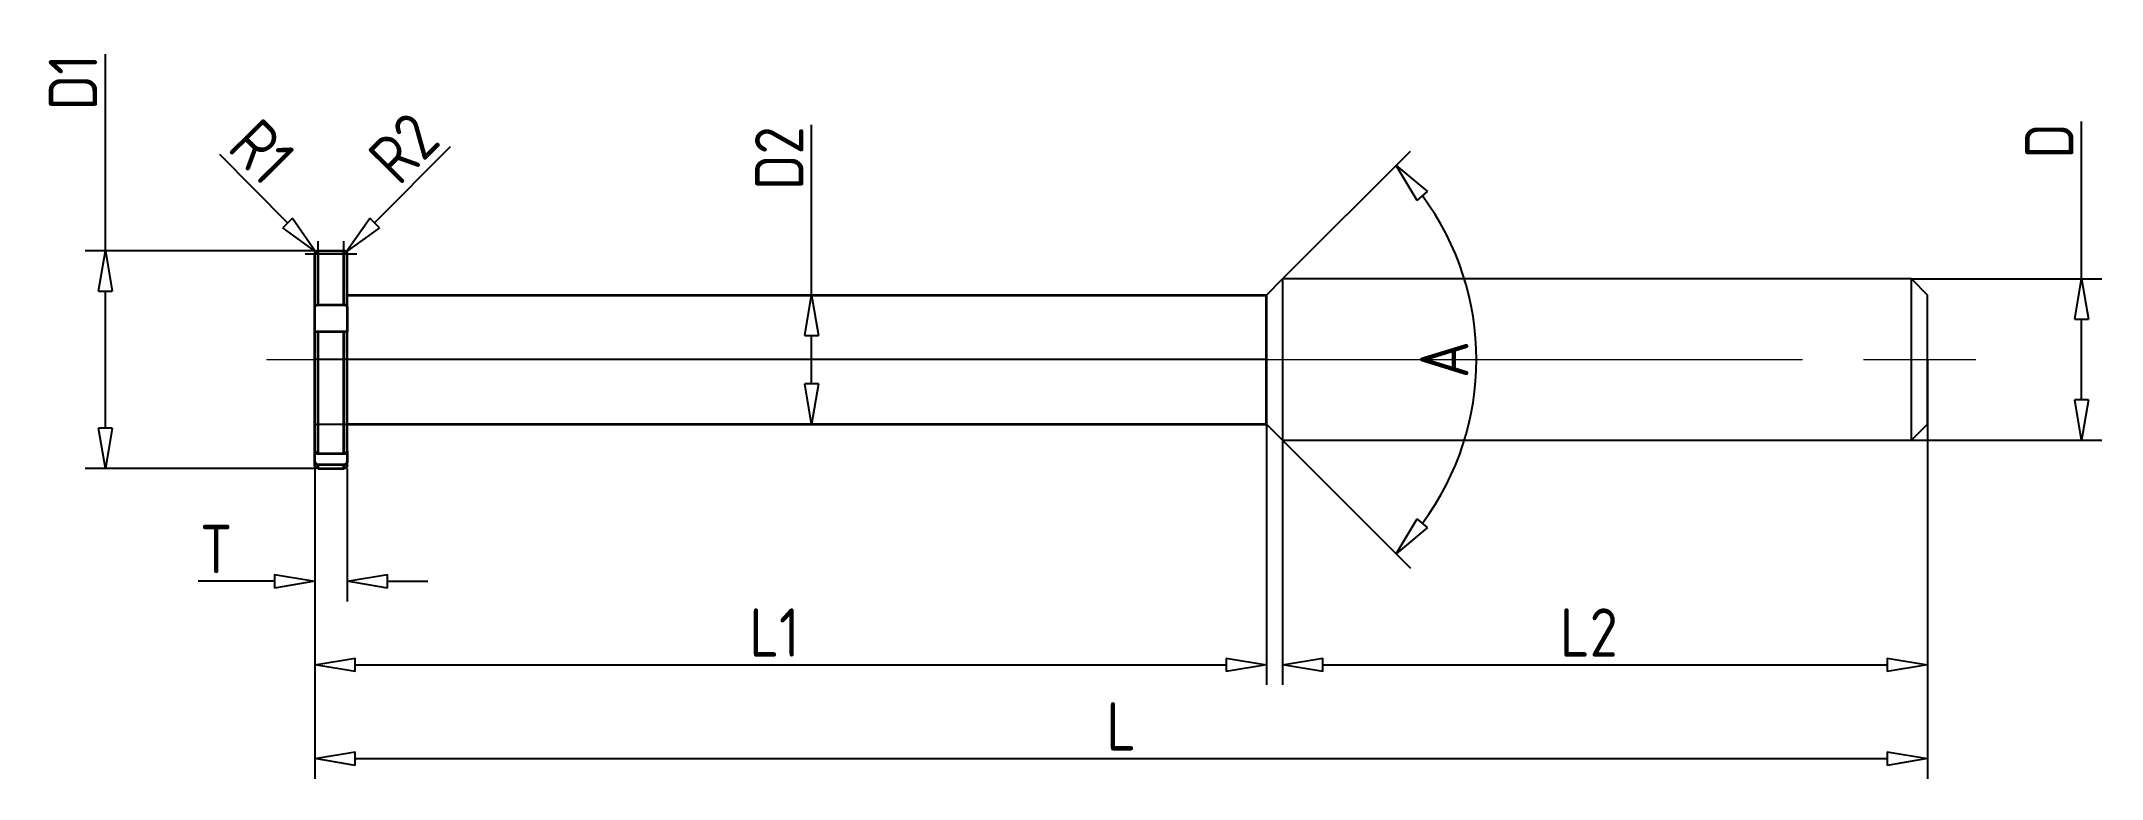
# Model space of a CAD drawing. Header units: millimetres. Extents: x -14 to 114, y -26 to 20.
import ezdxf

# ---------------------------------------------------------------- set-up
doc = ezdxf.new("R2010")
doc.units = ezdxf.units.MM
doc.linetypes.add('CENTER', pattern=[50.8, 31.75, -6.35, 6.35, -6.35])
doc.layers.add('中心线', color=1, linetype='CENTER', lineweight=15)
doc.styles.add('工程字', font='gbenor.shx', dxfattribs={"bigfont": 'gbcbig.shx'})
doc.dimstyles.new('ZQH', dxfattribs={"dimtxt": 3, "dimasz": 2.5, "dimexe": 1.25, "dimexo": 0, "dimgap": 0.5, "dimtad": 1, "dimdec": 3, "dimdsep": 46, "dimtxsty": '工程字', "dimblk": 'CLOSEDBLANK', "dimcen": -0.8, "dimclrd": 3, "dimclre": 3, "dimclrt": 3, "dimadec": 1, "dimazin": 2, "dimtfac": 1, "dimtdec": 3, "dimtofl": 0, "dimtmove": 0, "dimatfit": 3, "dimldrblk": 'CLOSEDBLANK', "dimfxl": 1, "dimtolj": 1, "dimtzin": 0, "dimarcsym": 0})

# ---------------------------------------------------------------- blocks, each defined once
blk = doc.blocks.new('_ClosedBlank')
at = {"color": 0, "linetype": 'ByBlock', "lineweight": -2}
for p, q in [((-1, 0.167), (0, 0)), ((-1, 0.167), (-1, -0.167)), ((0, 0), (-1, -0.167))]:
    blk.add_line(p, q, dxfattribs=at)
blk = doc.blocks.new('*D13')
at = {"color": 0, "lineweight": -2, "transparency": 16777216}
for p, q in [((112.56, 5), (112.56, 14.76)), ((102, 5), (113.81, 5)), ((112.56, -2.5), (112.56, 2.5)), ((102, -5), (113.81, -5))]:
    blk.add_line(p, q, dxfattribs=at)
at = {"layer": 'Defpoints', "color": 0, "transparency": 16777216}
for p in [(102, 5), (102, -5), (112.56, -5)]:
    blk.add_point(p, dxfattribs=at)
at = {"color": 0, "lineweight": -2, "transparency": 16777216, "xscale": 2.5, "yscale": 2.5, "zscale": 2.5}
for p, rotation in [((112.56, 5), 90), ((112.56, -5), 270)]:
    blk.add_blockref('_ClosedBlank', p, dxfattribs=dict(at, rotation=rotation))
at = {"color": 0, "transparency": 16777216, "insert": (110.55, 13.56), "char_height": 3, "attachment_point": 5, "rotation": 90, "style": '工程字'}
blk.add_mtext('\\A1;D', dxfattribs=at)
blk = doc.blocks.new('*D14')
at = {"color": 0, "lineweight": -2, "transparency": 16777216}
for p, q in [((63, -5), (63, -20.18)), ((103, -4), (103, -20.18)), ((65.5, -18.93), (100.5, -18.93))]:
    blk.add_line(p, q, dxfattribs=at)
at = {"layer": 'Defpoints', "color": 0, "transparency": 16777216}
for p in [(63, -5), (103, -4), (103, -18.93)]:
    blk.add_point(p, dxfattribs=at)
at = {"color": 0, "lineweight": -2, "transparency": 16777216, "xscale": 2.5, "yscale": 2.5, "zscale": 2.5, "rotation": 180}
blk.add_blockref('_ClosedBlank', (63, -18.93), dxfattribs=at)
at = {"color": 0, "lineweight": -2, "transparency": 16777216, "xscale": 2.5, "yscale": 2.5, "zscale": 2.5}
blk.add_blockref('_ClosedBlank', (103, -18.93), dxfattribs=at)
at = {"color": 0, "transparency": 16777216, "insert": (82, -16.93), "char_height": 3, "attachment_point": 5, "style": '工程字'}
blk.add_mtext('\\A1;L2', dxfattribs=at)
blk = doc.blocks.new('*D15')
at = {"color": 0, "lineweight": -2, "transparency": 16777216}
for p, q in [((3, -6.75), (3, -15)), ((5, -6.75), (5, -15)), ((0.5, -13.75), (-4.25, -13.75)), ((7.5, -13.75), (10, -13.75))]:
    blk.add_line(p, q, dxfattribs=at)
at = {"layer": 'Defpoints', "color": 0, "transparency": 16777216}
for p in [(3, -6.75), (5, -6.75), (5, -13.75)]:
    blk.add_point(p, dxfattribs=at)
at = {"color": 0, "lineweight": -2, "transparency": 16777216, "xscale": 2.5, "yscale": 2.5, "zscale": 2.5}
blk.add_blockref('_ClosedBlank', (3, -13.75), dxfattribs=at)
at = {"color": 0, "lineweight": -2, "transparency": 16777216, "xscale": 2.5, "yscale": 2.5, "zscale": 2.5, "rotation": 180}
blk.add_blockref('_ClosedBlank', (5, -13.75), dxfattribs=at)
at = {"color": 0, "transparency": 16777216, "insert": (-3.125, -11.75), "char_height": 3, "attachment_point": 5, "style": '工程字'}
blk.add_mtext('\\A1;T', dxfattribs=at)
blk = doc.blocks.new('*D16')
at = {"color": 0, "lineweight": -2, "transparency": 16777216}
for p, q in [((3, -4), (3, -20.18)), ((62, -4), (62, -20.18)), ((5.5, -18.93), (59.5, -18.93))]:
    blk.add_line(p, q, dxfattribs=at)
at = {"layer": 'Defpoints', "color": 0, "transparency": 16777216}
for p in [(3, -4), (62, -4), (62, -18.93)]:
    blk.add_point(p, dxfattribs=at)
at = {"color": 0, "lineweight": -2, "transparency": 16777216, "xscale": 2.5, "yscale": 2.5, "zscale": 2.5, "rotation": 180}
blk.add_blockref('_ClosedBlank', (3, -18.93), dxfattribs=at)
at = {"color": 0, "lineweight": -2, "transparency": 16777216, "xscale": 2.5, "yscale": 2.5, "zscale": 2.5}
blk.add_blockref('_ClosedBlank', (62, -18.93), dxfattribs=at)
at = {"color": 0, "transparency": 16777216, "insert": (31.5, -16.93), "char_height": 3, "attachment_point": 5, "style": '工程字'}
blk.add_mtext('\\A1;L1', dxfattribs=at)
blk = doc.blocks.new('*D17')
at = {"color": 0, "lineweight": -2, "transparency": 16777216}
for p, q in [((3, 0), (3, -26)), ((103, 0), (103, -26)), ((5.5, -24.75), (100.5, -24.75))]:
    blk.add_line(p, q, dxfattribs=at)
at = {"layer": 'Defpoints', "color": 0, "transparency": 16777216}
for p in [(3, 0), (103, 0), (103, -24.75)]:
    blk.add_point(p, dxfattribs=at)
at = {"color": 0, "lineweight": -2, "transparency": 16777216, "xscale": 2.5, "yscale": 2.5, "zscale": 2.5, "rotation": 180}
blk.add_blockref('_ClosedBlank', (3, -24.75), dxfattribs=at)
at = {"color": 0, "lineweight": -2, "transparency": 16777216, "xscale": 2.5, "yscale": 2.5, "zscale": 2.5}
blk.add_blockref('_ClosedBlank', (103, -24.75), dxfattribs=at)
at = {"color": 0, "transparency": 16777216, "insert": (53, -22.75), "char_height": 3, "attachment_point": 5, "style": '工程字'}
blk.add_mtext('\\A1;L', dxfattribs=at)
blk = doc.blocks.new('*D18')
at = {"color": 0, "lineweight": -2, "transparency": 16777216}
for p, q in [((-10, 6.75), (-10, 18.95)), ((3, 6.75), (-11.25, 6.75)), ((-10, -4.25), (-10, 4.25)), ((3, -6.75), (-11.25, -6.75))]:
    blk.add_line(p, q, dxfattribs=at)
at = {"layer": 'Defpoints', "color": 0, "transparency": 16777216}
for p in [(3, 6.75), (-10, -6.75), (3, -6.75)]:
    blk.add_point(p, dxfattribs=at)
at = {"color": 0, "lineweight": -2, "transparency": 16777216, "xscale": 2.5, "yscale": 2.5, "zscale": 2.5}
for p, rotation in [((-10, 6.75), 90), ((-10, -6.75), 270)]:
    blk.add_blockref('_ClosedBlank', p, dxfattribs=dict(at, rotation=rotation))
at = {"color": 0, "transparency": 16777216, "insert": (-12.01, 17.2), "char_height": 3, "attachment_point": 5, "rotation": 90, "style": '工程字'}
blk.add_mtext('\\A1;D1', dxfattribs=at)
blk = doc.blocks.new('*D19')
at = {"color": 0, "lineweight": -2, "transparency": 16777216}
for p, q in [((33.8, 4), (33.8, 14.56)), ((33.8, 4), (32.55, 4)), ((33.8, -1.5), (33.8, 1.5)), ((3, -4), (35.05, -4))]:
    blk.add_line(p, q, dxfattribs=at)
at = {"layer": 'Defpoints', "color": 0, "transparency": 16777216}
for p in [(33.8, 4), (3, -4), (33.8, -4)]:
    blk.add_point(p, dxfattribs=at)
at = {"color": 0, "lineweight": -2, "transparency": 16777216, "xscale": 2.5, "yscale": 2.5, "zscale": 2.5}
for p, rotation in [((33.8, 4), 90), ((33.8, -4), 270)]:
    blk.add_blockref('_ClosedBlank', p, dxfattribs=dict(at, rotation=rotation))
at = {"color": 0, "transparency": 16777216, "insert": (31.79, 12.49), "char_height": 3, "attachment_point": 5, "rotation": 90, "style": '工程字'}
blk.add_mtext('\\A1;D2', dxfattribs=at)
blk = doc.blocks.new('*D20')
at = {"color": 0, "lineweight": -2, "transparency": 16777216}
blk.add_line((-2.92, 12.73), (1.3, 8.47), dxfattribs=at)
at = {"color": 3, "lineweight": -2, "transparency": 16777216}
for p, q in [((2.4, 6.55), (4, 6.55)), ((3.2, 5.75), (3.2, 7.35))]:
    blk.add_line(p, q, dxfattribs=at)
at = {"layer": 'Defpoints', "color": 0, "transparency": 16777216}
for p in [(3.06, 6.69), (3.2, 6.55)]:
    blk.add_point(p, dxfattribs=at)
at = {"color": 0, "lineweight": -2, "transparency": 16777216, "xscale": 2.5, "yscale": 2.5, "zscale": 2.5, "rotation": 314.7135199087563}
blk.add_blockref('_ClosedBlank', (3.06, 6.69), dxfattribs=at)
at = {"color": 0, "transparency": 16777216, "insert": (-0.27, 12.9), "char_height": 3, "attachment_point": 5, "rotation": 314.7135, "style": '工程字'}
blk.add_mtext('\\A1;R1', dxfattribs=at)
blk = doc.blocks.new('*D21')
at = {"color": 0, "lineweight": -2, "transparency": 16777216}
blk.add_line((11.38, 13.19), (6.7, 8.47), dxfattribs=at)
at = {"color": 3, "lineweight": -2, "transparency": 16777216}
for p, q in [((4, 6.55), (5.6, 6.55)), ((4.8, 5.75), (4.8, 7.35))]:
    blk.add_line(p, q, dxfattribs=at)
at = {"layer": 'Defpoints', "color": 0, "transparency": 16777216}
for p in [(4.8, 6.55), (4.94, 6.69)]:
    blk.add_point(p, dxfattribs=at)
at = {"color": 0, "lineweight": -2, "transparency": 16777216, "xscale": 2.5, "yscale": 2.5, "zscale": 2.5, "rotation": 225.2864800914289}
blk.add_blockref('_ClosedBlank', (4.94, 6.69), dxfattribs=at)
at = {"color": 0, "transparency": 16777216, "insert": (8.5, 13.13), "char_height": 3, "attachment_point": 5, "rotation": 45.2865, "style": '工程字'}
blk.add_mtext('\\A1;R2', dxfattribs=at)
blk = doc.blocks.new('*D22')
at = {"color": 0, "lineweight": -2, "transparency": 16777216}
for p, q in [((63, 5), (70.93, 12.93)), ((63, -5), (70.93, -12.93))]:
    blk.add_line(p, q, dxfattribs=at)
blk.add_arc((58, 0), 17.03, 323.4187, 36.5813, dxfattribs=at)
at = {"layer": 'Defpoints', "color": 0, "transparency": 16777216}
for p in [(62, 4, -1), (63, 5, -1), (62, -4, -1), (63, -5, -1), (74.45, -4.41)]:
    blk.add_point(p, dxfattribs=at)
at = {"color": 0, "lineweight": -2, "transparency": 16777216, "xscale": 2.5, "yscale": 2.5, "zscale": 2.5}
for p, rotation in [((70.04, 12.04), 130.7906508212147), ((70.04, -12.04), 229.2093491787854)]:
    blk.add_blockref('_ClosedBlank', p, dxfattribs=dict(at, rotation=rotation))
at = {"color": 0, "transparency": 16777216, "insert": (73.03, 0), "char_height": 3, "attachment_point": 5, "rotation": 90, "style": '工程字'}
blk.add_mtext('\\A1;A', dxfattribs=at)

msp = doc.modelspace()

# ---------------------------------------------------------------- linework, layer by layer
at = {"lineweight": 35}
for p, q in [((3, 3.2524), (3, 6.552)), ((3, 3.2524), (3, 6.552)), ((3, 6.552), (3, 6.552)), ((3.2, 3.3973), (3.2, 6.75)), ((3.2, 6.75), (4.8, 6.75)), ((4.8, 3.3973), (4.8, 6.75)), ((5, 3.2524), (5, 6.552)), ((5, 3.2524), (5, 6.552)), ((5, 6.552), (5, 6.552)), ((62, -4), (62, 4)), ((3, 1.7221), (3, 3.2524)), ((3, 3.2524), (3, 3.2524)), ((3.2, 3.3973), (4.8, 3.3973)), ((5, 3.2524), (5, 3.2524)), ((5, 3.2524), (5, 1.7221)), ((3, -5.6878), (3, 1.7221)), ((3, 1.7221), (3, 1.7221)), ((3, -5.6878), (3, 1.7221)), ((3.2, -5.8327), (3.2, 1.7221)), ((4.8, 1.7221), (3.2, 1.7221)), ((4.8, -5.8327), (4.8, 1.7221)), ((5, -5.6878), (5, 1.7221)), ((5, 1.7221), (5, 1.7221)), ((5, -5.6878), (5, 1.7221)), ((3, -5.6878), (3, -5.6878)), ((3, -6.3216), (3, -5.6878)), ((3, -6.552), (3, -6.3216)), ((3, -6.3216), (3, -6.3216)), ((3, -6.552), (3, -6.3216)), ((3.2, -5.8327), (4.8, -5.8327)), ((5, -5.6878), (5, -5.6878)), ((5, -5.6878), (5, -6.3216)), ((5, -6.3216), (5, -6.3216)), ((5, -6.552), (5, -6.3216)), ((5, -6.552), (5, -6.3216)), ((3, -6.552), (3, -6.552)), ((4.8, -6.5266), (3.2, -6.5266)), ((3.2, -6.75), (3.2, -6.5266)), ((3.2, -6.75), (4.8, -6.75)), ((4.8, -6.75), (4.8, -6.5266)), ((5, -6.552), (5, -6.552))]:
    msp.add_line(p, q, dxfattribs=at)
at = {"color": 0, "lineweight": 35}
for p, q in [((5, 4), (62, 4)), ((5, -4), (62, -4))]:
    msp.add_line(p, q, dxfattribs=at)
for p, q in [((62, 4), (63, 5)), ((63, 5), (63, -5)), ((102, 5), (63, 5)), ((102, 5), (103, 4)), ((102, -5), (102, 5)), ((103, -4), (103, 4)), ((62, -4), (63, -5)), ((63, -5), (102, -5)), ((103, -4), (102, -5))]:
    msp.add_line(p, q)
at = {"color": 0}
msp.add_lwpolyline([(3, 0), (3, 6.552), (3, 6.552, -0.41128764), (3.2, 6.75), (4.8, 6.75, -0.41128764), (5, 6.552), (5, 6.552), (5, 4), (62, 4), (62, 0), (3, 0)], format="xyb", dxfattribs=at)
at = {"color": 0, "extrusion": (0, -1.22465e-16, -1)}
msp.add_lwpolyline([(-3, 0), (-3, -6.552), (-3, -6.552, -0.41128764), (-3.2, -6.75), (-4.8, -6.75, -0.41128764), (-5, -6.552), (-5, -6.552), (-5, -4), (-62, -4), (-62, 0), (-3, 0)], format="xyb", dxfattribs=at)
at = {"lineweight": 35, "extrusion": (0, 0, -1)}
for centre, start, end in [((-3.2, 6.55), 0.57296, 90), ((-4.8, 6.55), 90, 179.42704), ((-3.2, -6.55), 270, 359.42704), ((-4.8, -6.55), 180.57296, 270)]:
    msp.add_arc(centre, 0.2, start, end, dxfattribs=at)
at = {"lineweight": 35}
for points, knots in [([(3, 3.2524), (3.0003, 3.2703), (3.0062, 3.2912), (3.0252, 3.3243), (3.0418, 3.3424), (3.0769, 3.3677), (3.1015, 3.3796), (3.1469, 3.3932), (3.1756, 3.3973), (3.2, 3.3973)], [-0.29940743, -0.29940743, -0.29940743, -0.29940743, -0.223885464, -0.223885464, -0.14775213, -0.14775213, -0.073237893, -0.073237893, 0, 0, 0, 0]), ([(4.8, 3.3973), (4.8244, 3.3973), (4.8531, 3.3932), (4.8985, 3.3796), (4.9231, 3.3677), (4.9582, 3.3424), (4.9748, 3.3243), (4.9938, 3.2912), (4.9997, 3.2703), (5, 3.2524)], [0, 0, 0, 0, 0.073237893, 0.073237893, 0.14775213, 0.14775213, 0.223885464, 0.223885464, 0.29940743, 0.29940743, 0.29940743, 0.29940743]), ([(3.2, 1.7221), (3.1756, 1.7221), (3.1469, 1.7221), (3.1015, 1.7221), (3.0769, 1.7221), (3.0418, 1.7221), (3.0252, 1.7221), (3.0062, 1.7221), (3.0003, 1.7221), (3, 1.7221)], [0, 0, 0, 0, 0.073237893, 0.073237893, 0.14775213, 0.14775213, 0.223885464, 0.223885464, 0.29940743, 0.29940743, 0.29940743, 0.29940743]), ([(5, 1.7221), (4.9997, 1.7221), (4.9938, 1.7221), (4.9748, 1.7221), (4.9582, 1.7221), (4.9231, 1.7221), (4.8985, 1.7221), (4.8531, 1.7221), (4.8244, 1.7221), (4.8, 1.7221)], [-0.29940743, -0.29940743, -0.29940743, -0.29940743, -0.223885464, -0.223885464, -0.14775213, -0.14775213, -0.073237893, -0.073237893, 0, 0, 0, 0]), ([(3, -5.6878), (3.0003, -5.7057), (3.0062, -5.7266), (3.0252, -5.7597), (3.0418, -5.7778), (3.0769, -5.8031), (3.1015, -5.815), (3.1469, -5.8286), (3.1756, -5.8327), (3.2, -5.8327)], [-0.29940743, -0.29940743, -0.29940743, -0.29940743, -0.223885464, -0.223885464, -0.14775213, -0.14775213, -0.073237893, -0.073237893, 0, 0, 0, 0]), ([(3.2, -6.5266), (3.1756, -6.5266), (3.1469, -6.5208), (3.1015, -6.5016), (3.0769, -6.4848), (3.0418, -6.4489), (3.0252, -6.4234), (3.0062, -6.3765), (3.0003, -6.347), (3, -6.3216)], [0, 0, 0, 0, 0.073237893, 0.073237893, 0.14775213, 0.14775213, 0.223885464, 0.223885464, 0.29940743, 0.29940743, 0.29940743, 0.29940743]), ([(4.8, -5.8327), (4.8244, -5.8327), (4.8531, -5.8286), (4.8985, -5.815), (4.9231, -5.8031), (4.9582, -5.7778), (4.9748, -5.7597), (4.9938, -5.7266), (4.9997, -5.7057), (5, -5.6878)], [0, 0, 0, 0, 0.073237893, 0.073237893, 0.14775213, 0.14775213, 0.223885464, 0.223885464, 0.29940743, 0.29940743, 0.29940743, 0.29940743]), ([(5, -6.3216), (4.9997, -6.347), (4.9938, -6.3765), (4.9748, -6.4234), (4.9582, -6.4489), (4.9231, -6.4848), (4.8985, -6.5016), (4.8531, -6.5208), (4.8244, -6.5266), (4.8, -6.5266)], [-0.29940743, -0.29940743, -0.29940743, -0.29940743, -0.223885464, -0.223885464, -0.14775213, -0.14775213, -0.073237893, -0.073237893, 0, 0, 0, 0])]:
    msp.add_open_spline(points, degree=3, knots=knots, dxfattribs=at)
at = {"layer": '中心线'}
for p, q in [((0, 0), (106, 0, 2)), ((60.9414, 0), (104.7423, 0))]:
    msp.add_line(p, q, dxfattribs=at)

# ---------------------------------------------------------------- dimensions: what is measured, and where the dimension line sits
for base, p1, p2, text, picture, middle in [((-10, -6.75), (3, 6.75), (3, -6.75), 'D1', '*D18', (-10, 17.2007)), ((33.8032, -4), (33.8032, 4), (3, -4), 'D2', '*D19', (33.8032, 12.4882))]:
    dim = msp.add_linear_dim(base=base, p1=p1, p2=p2, angle=90, text=text, dimstyle='ZQH', override={"dimclrd": 0, "dimclre": 0, "dimclrt": 0})
    dim.commit()
    dim.dimension.update_dxf_attribs({"geometry": picture, "text_midpoint": middle, "dimtype": 160})
for center, mpoint, text, picture, middle in [((3.2, 6.55), (3.0593, 6.6921), 'R1', '*D20', (-0.2685, 12.896)), ((4.8, 6.55), (4.9407, 6.6921), 'R2', '*D21', (8.4972, 13.127))]:
    dim = msp.add_radius_dim(center=center, mpoint=mpoint, text=text, dimstyle='ZQH', override={"dimclrd": 0, "dimclrt": 0})
    dim.commit()
    dim.dimension.update_dxf_attribs({"geometry": picture, "text_midpoint": middle})
at = {"color": 0}
dim = msp.add_linear_dim(base=(112.5589, -5), p1=(102, 5), p2=(102, -5), angle=90, text='D', dimstyle='ZQH', override={"dimclrd": 0, "dimclre": 0, "dimclrt": 0}, dxfattribs=at)
dim.commit()
dim.dimension.update_dxf_attribs({"geometry": '*D13', "text_midpoint": (112.5589, 13.5626), "dimtype": 160})
dim = msp.add_angular_dim_2l(base=(74.4495, -4.4076), line1=((62, -4), (63, -5)), line2=((62, 4), (63, 5)), text='A', dimstyle='ZQH', override={"dimclrd": 0, "dimclre": 0, "dimclrt": 0})
dim.commit()
dim.dimension.update_dxf_attribs({"geometry": '*D22', "text_midpoint": (73.0298, 0, 1)})
dim = msp.add_linear_dim(base=(103, -24.75), p1=(3, 0), p2=(103, 0), text='L', dimstyle='ZQH', override={"dimclrd": 0, "dimclre": 0, "dimclrt": 0})
dim.commit()
dim.dimension.update_dxf_attribs({"geometry": '*D17', "text_midpoint": (53, -22.75)})
for base, p1, p2, text, picture, middle in [((62, -18.9324), (3, -4), (62, -4), 'L1', '*D16', (31.5, -18.9324)), ((103, -18.9324), (63, -5), (103, -4), 'L2', '*D14', (82, -18.9324)), ((5, -13.75), (3, -6.75), (5, -6.75), 'T', '*D15', (-3.125, -13.75))]:
    dim = msp.add_linear_dim(base=base, p1=p1, p2=p2, text=text, dimstyle='ZQH', override={"dimclrd": 0, "dimclre": 0, "dimclrt": 0})
    dim.commit()
    dim.dimension.update_dxf_attribs({"geometry": picture, "text_midpoint": middle, "dimtype": 160})

doc.saveas('drawing.dxf')
